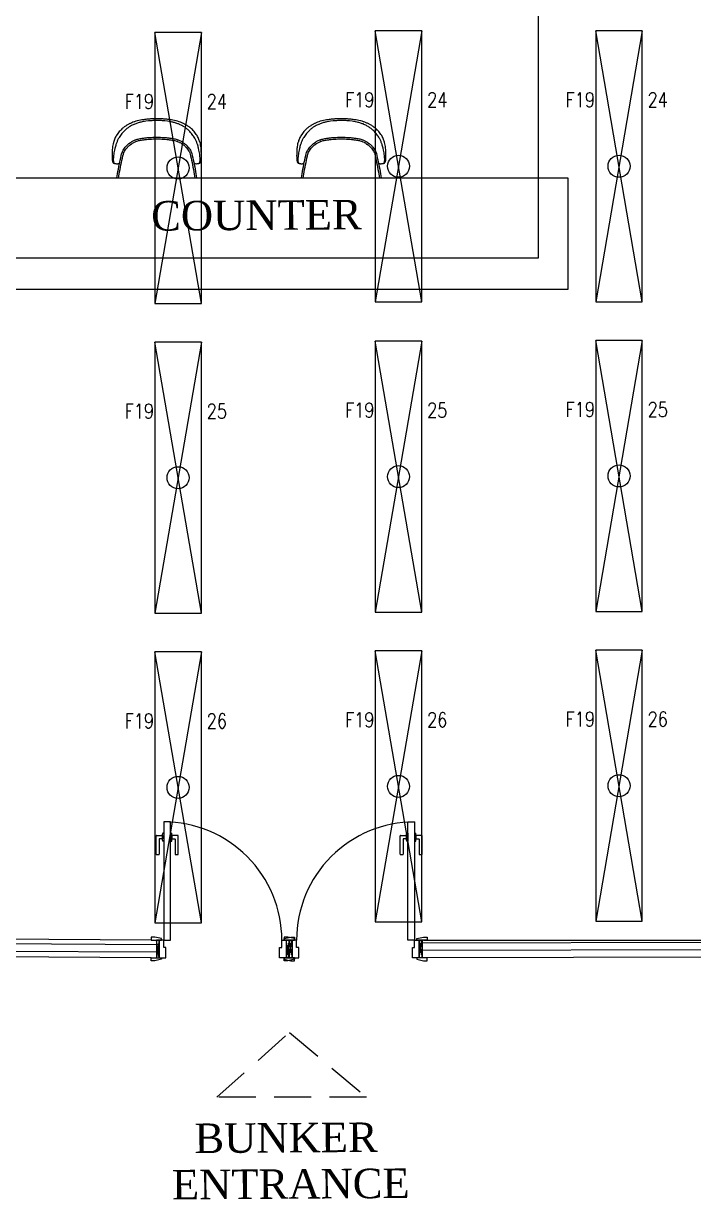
# Model space of a CAD drawing. Header units: inches. Extents: x 102655 to 148943, y 72248 to 114419.
# Drawn here: x 111249 to 115789, y 75408 to 83369 of the extents above; entities that cross this region are included whole.
import ezdxf
from ezdxf.enums import TextEntityAlignment as Align

# ---------------------------------------------------------------- set-up
doc = ezdxf.new("R2010")
doc.units = ezdxf.units.IN
doc.linetypes.add('CENTER INDS', pattern=[13.335, 8.89, -1.11125, 2.2225, -1.11125])
doc.linetypes.add('DASH2', pattern=[0.375, 0.25, -0.125])
for name, color, linetype, lineweight in [('02-GR-BASE-PLANS$0$A-ELEV-10', 8, 'Continuous', 5), ('02-GR-BASE-PLANS$0$A-ELEV-18', 8, 'Continuous', 5), ('ceiling dim', 8, 'Continuous', 5), ('CURTAIN WALL', 8, 'Continuous', 20), ('Furnitureee', 8, 'Continuous', 5), ('S-SOLID', 8, 'Continuous', 0), ('TEXT', 8, 'Continuous', 5)]:
    doc.layers.add(name, color=color, linetype=linetype, lineweight=lineweight)
for name, color, linetype in [('E-LTG', 92, 'Continuous'), ('E-TAG', 30, 'Continuous'), ('E_TAG', 30, 'Continuous'), ('FURNITURE', 8, 'Continuous'), ('WALL-GNRL', 8, 'Continuous')]:
    doc.layers.add(name, color=color, linetype=linetype)
doc.layers.add('ELECTRICAL LIGHTING CEILING', color=6, linetype='CENTER INDS', true_color=0xff00ff)
doc.styles.add('MtXpl_Dutch801_XBd_B', font='dutcheb.ttf')
doc.styles.add('Pyzd-Romans', font='romans.shx', dxfattribs={"width": 0.8})

# ---------------------------------------------------------------- blocks, each defined once
blk = doc.blocks.new('A$C8984f8d0')
at = {"layer": 'FURNITURE', "color": 8, "ltscale": 0.5}
for p, q in [((-183.4, 241.8), (-193.6, 234.5)), ((-143.9, 261.2), (-147, 260.2)), ((-140.2, 250.5), (-143.2, 249.5)), ((-110.1, 269), (-117.8, 267.7)), ((-108.1, 257.8), (-115.8, 256.5)), ((-50.8, 275.6), (-63.5, 274.6)), ((-49.9, 264.2), (-62.6, 263.3)), ((-5.7, 277.4), (-13.5, 277.2)), ((-5.7, 266), (-13.2, 265.8)), ((2.1, 277.2), (-5.7, 277.4)), ((1.8, 265.8), (-5.7, 266)), ((51.2, 263.2), (38.4, 264.2)), ((52.1, 274.6), (39.3, 275.6)), ((104.4, 256.5), (96.7, 257.8)), ((106.4, 267.7), (98.6, 269)), ((131.8, 249.4), (128.8, 250.4)), ((135.6, 260.2), (132.5, 261.2)), ((182.1, 234.4), (171.9, 241.8)), ((-243.4, 165.6), (-246.4, 152.7)), ((-232, 163.2), (-235.1, 150.1)), ((-223.6, 203.3), (-229, 196.1)), ((-214.2, 196.5), (-219.7, 189.3)), ((-211.9, 217.5), (-213.2, 216)), ((-203, 210.1), (-204.4, 208.6)), ((-176.5, 232.6), (-186.7, 225.3)), ((175.2, 225.3), (165, 232.6)), ((192.9, 208.6), (191.6, 210.1)), ((201.7, 216), (200.4, 217.5)), ((208.2, 189.3), (202.8, 196.5)), ((217.6, 196.1), (212.2, 203.2)), ((223.6, 150.1), (220.5, 163.1)), ((234.9, 152.6), (231.9, 165.6)), ((-259.4, 93.1), (-259.7, 91.6)), ((-248, 90.9), (-248.3, 89.4)), ((236.8, 89.4), (236.5, 90.8)), ((248.2, 91.6), (247.9, 93)), ((-271.3, 28.7), (-276, 1.2)), ((-259.9, 26.8), (-264.2, 1.2)), ((252.7, 1.2), (248.4, 26.8)), ((264.5, 1.2), (259.9, 28.6))]:
    blk.add_line(p, q, dxfattribs=at)
for points in [[(-257.4, 102.7), (-258.2, 102.2, -0.05717), (-263.8, 99.3), (-264.1, 99.2, -0.049211), (-269.6, 97.7, -0.056928), (-275.3, 97.5), (-275.9, 97.5, -0.025665), (-282.7, 98.3), (-287.3, 99.1, -0.026484), (-293.9, 100.6), (-295.9, 101.2, -0.074305), (-298.2, 102.2, -0.061672), (-300.1, 103.8), (-300.4, 104.2, -0.056125), (-302.4, 106.9), (-303.2, 108.1, -0.041478), (-304.5, 111, -0.03732), (-305.4, 113.9), (-305.8, 115.9, -0.027838), (-306.9, 122.8), (-307.2, 125.5, -0.017617), (-308, 138), (-308.1, 142.1, -0.015053), (-308.2, 162.8), (-307.6, 182.7, -0.021591), (-306, 203.7), (-305.8, 205.4, -0.017082), (-303.2, 222.9, -0.02099), (-299.2, 240.1), (-298.6, 242.6, -0.017531), (-294.5, 255.5, -0.019485), (-289.5, 268.1), (-289.3, 268.6, -0.020819), (-283, 281.3, -0.021681), (-275.7, 293.4), (-274, 296, -0.021239), (-264.5, 309.1, -0.021182), (-253.9, 321.4), (-252.1, 323.2, -0.020347), (-242.2, 332.9, -0.018918), (-231.5, 341.9), (-229.1, 343.7, -0.020258), (-212.8, 355.3), (-212.5, 355.5, -0.026629), (-194.5, 365.9), (-192.4, 367, -0.018104), (-175.2, 374.9, -0.01706), (-157.5, 381.7), (-157.2, 381.8, -0.02127), (-138.3, 387.4), (-135.5, 388.1, -0.013798), (-115.8, 392.4, -0.011641), (-96, 395.7), (-87.3, 397, -0.011259), (-73.3, 398.7, -0.009062), (-59.3, 399.8), (-53.1, 400.2, -0.00592), (-43.8, 400.6), (-42.9, 400.7, -0.002696), (-35.3, 400.9, -0.00106), (-27.8, 401.1, -0.00229), (-20.2, 401.2), (-19.5, 401.3, -0.000955), (-10.5, 401.4), (-5.7, 401.4), (-1, 401.4, -0.000955), (8.1, 401.3), (8.8, 401.2, -0.00229), (16.4, 401.1, -0.00106), (23.9, 400.9, -0.002696), (31.5, 400.7), (32.4, 400.6, -0.00592), (41.6, 400.2), (47.9, 399.8, -0.009062), (61.9, 398.7, -0.011259), (75.9, 397), (84.6, 395.7, -0.011641), (104.4, 392.4, -0.013798), (124.1, 388), (126.9, 387.3, -0.02127), (145.8, 381.8), (146.1, 381.6, -0.01706), (163.8, 374.9, -0.018104), (181, 366.9), (183, 365.9, -0.026629), (201.1, 355.5), (201.4, 355.2, -0.020258), (217.7, 343.7), (220.1, 341.8, -0.018918), (230.8, 332.9, -0.020347), (240.7, 323.2), (242.5, 321.3, -0.021182), (253, 309.1, -0.021239), (262.6, 296), (264.3, 293.4, -0.021681), (271.6, 281.3, -0.020819), (277.9, 268.6), (278.1, 268.1, -0.019485), (283.1, 255.5, -0.017531), (287.1, 242.5), (287.8, 240.1, -0.02099), (291.7, 222.8, -0.017082), (294.4, 205.4), (294.6, 203.7, -0.021591), (296.1, 182.6), (296.7, 162.8, -0.015053), (296.7, 142), (296.5, 137.9, -0.017617), (295.7, 125.5), (295.4, 122.7, -0.027838), (294.4, 115.8), (293.9, 113.9, -0.03732), (293.1, 110.9, -0.041478), (291.7, 108.1), (291, 106.8, -0.056125), (288.9, 104.1), (288.6, 103.8, -0.061672), (286.7, 102.2, -0.074305), (284.5, 101.1), (282.4, 100.6, -0.026484), (275.8, 99.1), (271.2, 98.3, -0.025665), (264.4, 97.5), (263.9, 97.4, -0.056928), (258.2, 97.7, -0.049211), (252.6, 99.2), (252.3, 99.3, -0.05717), (246.7, 102.1), (246, 102.6)], [(-290.6, 99.7), (-291.5, 100.1, -0.125734), (-294.1, 102.2, -0.074788), (-297.7, 109.7), (-299.5, 116, -0.033031), (-299.9, 118.5), (-300, 119.3, -0.020943), (-300.2, 124.1), (-300.2, 124.5, -0.017411), (-299.9, 130.3), (-299.5, 136.8, -0.010408), (-297.8, 153.9, -0.008819), (-295.6, 171), (-295.5, 171.5, -0.018178), (-292.2, 189.1), (-289.3, 201.7, -0.026311), (-281.6, 228.9), (-280.4, 232.5, -0.025294), (-272.8, 251.6, -0.025173), (-263.3, 269.9), (-259.6, 276.1, -0.041164), (-241.3, 302.2), (-239.2, 304.8, -0.030187), (-221.5, 323.6), (-219.5, 325.5, -0.03074), (-204, 338.4, -0.025973), (-186.9, 349.6), (-182.1, 352.4, -0.029586), (-159.6, 363.8), (-158.7, 364.2, -0.023801), (-136.8, 372.5), (-136.5, 372.6, -0.019855), (-114.5, 378.9), (-111, 379.7, -0.014685), (-95.3, 383, -0.016079), (-79.6, 385.3), (-60.5, 387.4, -0.01262), (-46, 388.7), (-46, 388.7, -0.008801), (-31.2, 389.4, -0.00424), (-16.3, 389.7), (-6.1, 389.8, -0.002584), (-5.7, 389.8, -0.002584), (-5.4, 389.8), (4.9, 389.7, -0.00424), (19.8, 389.4, -0.008801), (34.5, 388.7), (34.5, 388.7, -0.01262), (49.1, 387.4), (68.2, 385.3, -0.016079), (83.9, 383, -0.014685), (99.6, 379.7), (103.1, 378.8, -0.019855), (125.1, 372.6), (125.4, 372.5, -0.023801), (147.2, 364.2), (148.2, 363.8, -0.029586), (170.7, 352.4), (175.5, 349.6, -0.025973), (192.6, 338.3, -0.03074), (208.1, 325.4), (210.1, 323.5, -0.030187), (227.7, 304.8), (229.9, 302.2, -0.041164), (248.2, 276.1), (251.8, 269.8, -0.025173), (261.3, 251.6, -0.025294), (268.9, 232.5), (270.2, 228.8, -0.026311), (277.9, 201.6), (280.7, 189.1, -0.018178), (284, 171.5), (284.1, 170.9, -0.008819), (286.4, 153.8, -0.010408), (288, 136.8), (288.5, 130.2, -0.017411), (288.7, 124.5), (288.7, 124.1, -0.020943), (288.5, 119.3), (288.4, 118.4, -0.033031), (288.1, 115.9), (286.2, 109.7, -0.074788), (282.7, 102.2, -0.125734), (280, 100), (279.2, 99.6)]]:
    blk.add_lwpolyline(points, format="xyb", dxfattribs=at)
for centre, radius, start, end in [((-107, 135.6), 130.8, 116.76558, 125.73685), ((-107, 136.1), 118.9, 116.75869, 125.72967), ((-103.8, 129.4), 137.8, 108.24938, 116.76558), ((-103.7, 129.6), 126.2, 108.24449, 116.7603), ((-88.3, 92.5), 177.6, 99.56568, 108.24938), ((-88.3, 92.9), 165.9, 99.56243, 108.24562), ((-31.4, -198), 473.6, 96.72934, 99.56568), ((-31.4, -197.4), 461.6, 96.72913, 99.56545), ((-20.5, -290.2), 566.4, 94.35767, 96.72934), ((-20.5, -289.7), 554.6, 94.35756, 96.72923), ((-13.4, -214.8), 491.8, 92.1857, 94.35767), ((-13.4, -214.2), 479.8, 92.18565, 94.35761), ((20.7, -1107.8), 1385.5, 91.4147, 92.1857), ((20.7, -1107.3), 1373.6, 91.41469, 92.1857), ((-32.4, -1107.3), 1373.6, 87.80294, 88.57394), ((-32.4, -1107.8), 1385.5, 87.80293, 88.57394), ((1.9, -214.2), 479.8, 85.63102, 87.80298), ((1.9, -214.8), 491.8, 85.63097, 87.80293), ((8.9, -289.7), 554.6, 83.2594, 85.63107), ((9, -290.2), 566.4, 83.25929, 85.63097), ((19.9, -197.4), 461.6, 80.42318, 83.2595), ((19.8, -198), 473.6, 80.42295, 83.25929), ((76.8, 92.9), 165.9, 71.74301, 80.4262), ((76.8, 92.5), 177.6, 71.73925, 80.42295), ((92.3, 129.6), 126.2, 63.22833, 71.74415), ((92.4, 129.3), 137.8, 63.22306, 71.73925), ((95.6, 136.1), 118.9, 54.25896, 63.22995), ((95.5, 135.6), 130.8, 54.25178, 63.22306), ((-164, 146.9), 81.6, 142.90422, 166.75658), ((-163.9, 147.1), 70, 142.85904, 166.71846), ((-46.8, 69.6), 221.6, 138.64622, 142.90422), ((-46.7, 69.8), 210, 138.64449, 142.9025), ((-111, 128.7), 134.4, 133.31984, 138.64622), ((-138.5, 157.9), 94.3, 125.73685, 133.31984), ((-110.9, 129), 122.8, 133.31707, 138.64345), ((-138.3, 158), 82.9, 125.73136, 133.31427), ((126.8, 158), 82.9, 46.67437, 54.25727), ((127, 157.9), 94.3, 46.66879, 54.25178), ((99.4, 129), 122.8, 41.34518, 46.67156), ((99.5, 128.7), 134.4, 41.34241, 46.66879), ((35.2, 69.8), 210, 37.08613, 41.34415), ((35.3, 69.6), 221.6, 37.08441, 41.34241), ((152.4, 147.1), 70, 13.27017, 37.12959), ((152.5, 146.9), 81.6, 13.23205, 37.08441), ((1888.1, -338.8), 2190.5, 168.66839, 170.34242), ((1888.4, -338.8), 2179.1, 168.66829, 170.34233), ((1533.5, -266.2), 1828.5, 166.75658, 168.66839), ((1533.7, -266.1), 1817, 166.75643, 168.66824), ((-1545.2, -265.8), 1817, 11.32039, 13.2322), ((-1545, -265.9), 1828.5, 11.32025, 13.23205), ((-1899.9, -338.4), 2179.1, 9.64631, 11.32034), ((-1899.7, -338.4), 2190.5, 9.64621, 11.32025)]:
    blk.add_arc(centre, radius, start, end, dxfattribs=at)
blk = doc.blocks.new('f')
at = {"layer": '02-GR-BASE-PLANS$0$A-ELEV-10', "color": 8, "ltscale": 0.25, "extrusion": (-9.06736e-06, 5.60493e-07, 1)}
for p, q in [((478766.9805, 1037605.2177), (478767.0005, 1037605.0977)), ((478766.9805, 1037605.0977), (478767.0005, 1037605.2177))]:
    blk.add_line(p, q, dxfattribs=at)
at = {"layer": '02-GR-BASE-PLANS$0$A-ELEV-18', "color": 8, "ltscale": 0.25, "extrusion": (-9.06736e-06, 5.60493e-07, 1)}
for p, q in [((478766.9805, 1037605.2177), (478767.0005, 1037605.2177)), ((478766.9805, 1037605.0977), (478766.9805, 1037605.2177)), ((478767.0005, 1037605.2177), (478767.0005, 1037605.0977)), ((478767.0005, 1037605.0977), (478766.9805, 1037605.0977))]:
    blk.add_line(p, q, dxfattribs=at)
at = {"layer": 'ceiling dim', "color": 8, "ltscale": 0.5}
for points in [[(478764.1442, 1037611.5052), (478767.7866, 1037611.5052), (478767.7866, 1037609.8352), (478764.1442, 1037609.8352)], [(478763.9919, 1037610.377), (478767.9882, 1037610.377), (478767.9882, 1037609.622), (478763.9919, 1037609.622)]]:
    blk.add_lwpolyline(points, close=True, dxfattribs=at)
at = {"layer": 'CURTAIN WALL', "color": 8, "linetype": 'Continuous', "lineweight": 20, "extrusion": (-9.06736e-06, 5.60493e-07, 1)}
for p, q in [((478765.297, 1037606.0177), (478765.2505, 1037606.0177)), ((478765.2505, 1037606.0177), (478765.2505, 1037605.2177)), ((478765.297, 1037605.2177), (478765.297, 1037606.0177)), ((478766.904, 1037605.2177), (478766.904, 1037606.0177)), ((478766.904, 1037606.0177), (478766.9505, 1037606.0177)), ((478766.9505, 1037606.0177), (478766.9505, 1037605.2177)), ((478765.2505, 1037605.9406), (478765.2443, 1037605.9406)), ((478765.2505, 1037605.9406), (478765.2505, 1037605.8876)), ((478765.297, 1037605.9406), (478765.297, 1037605.8876)), ((478765.297, 1037605.9406), (478765.3032, 1037605.9406)), ((478766.904, 1037605.9406), (478766.8978, 1037605.9406)), ((478766.904, 1037605.9406), (478766.904, 1037605.8876)), ((478766.9505, 1037605.9406), (478766.9505, 1037605.8876)), ((478766.9505, 1037605.9406), (478766.9567, 1037605.9406)), ((478765.1993, 1037605.7991), (478765.1993, 1037605.9236)), ((478765.2008, 1037605.9251), (478765.2416, 1037605.9251)), ((478765.2193, 1037605.9016), (478765.2193, 1037605.7991)), ((478765.2416, 1037605.9031), (478765.2208, 1037605.9031)), ((478765.2416, 1037605.8949), (478765.2416, 1037605.934)), ((478765.2416, 1037605.9251), (478765.2416, 1037605.9031)), ((478765.2505, 1037605.8876), (478765.2443, 1037605.8876)), ((478765.297, 1037605.8876), (478765.3032, 1037605.8876)), ((478765.3059, 1037605.8949), (478765.3059, 1037605.934)), ((478765.3059, 1037605.9251), (478765.3059, 1037605.9031)), ((478765.3468, 1037605.9251), (478765.3059, 1037605.9251)), ((478765.3059, 1037605.9031), (478765.3268, 1037605.9031)), ((478765.3283, 1037605.9016), (478765.3283, 1037605.7991)), ((478765.3483, 1037605.7991), (478765.3483, 1037605.9236)), ((478766.8528, 1037605.7991), (478766.8528, 1037605.9236)), ((478766.8543, 1037605.9251), (478766.8951, 1037605.9251)), ((478766.8728, 1037605.9016), (478766.8728, 1037605.7991)), ((478766.8951, 1037605.9031), (478766.8743, 1037605.9031)), ((478766.8951, 1037605.8949), (478766.8951, 1037605.934)), ((478766.8951, 1037605.9251), (478766.8951, 1037605.9031)), ((478766.904, 1037605.8876), (478766.8978, 1037605.8876)), ((478766.9505, 1037605.8876), (478766.9567, 1037605.8876)), ((478766.9594, 1037605.8949), (478766.9594, 1037605.934)), ((478766.9594, 1037605.9251), (478766.9594, 1037605.9031)), ((478767.0003, 1037605.9251), (478766.9594, 1037605.9251)), ((478766.9594, 1037605.9031), (478766.9803, 1037605.9031)), ((478766.9818, 1037605.9016), (478766.9818, 1037605.7991)), ((478767.0018, 1037605.7991), (478767.0018, 1037605.9236)), ((478765.1905, 1037605.2377), (478765.1655, 1037605.2377)), ((478765.1655, 1037605.2377), (478765.1655, 1037605.2177)), ((478765.2355, 1037605.2277), (478765.1905, 1037605.2377)), ((478765.2355, 1037605.2177), (478765.2355, 1037605.2277)), ((478766.0905, 1037605.2377), (478766.0655, 1037605.2377)), ((478766.0655, 1037605.2377), (478766.0655, 1037605.2177)), ((478766.0655, 1037605.2277), (478766.1105, 1037605.2377)), ((478766.0655, 1037605.2177), (478766.0655, 1037605.2277)), ((478766.1355, 1037605.2277), (478766.0905, 1037605.2377)), ((478766.1105, 1037605.2377), (478766.1355, 1037605.2377)), ((478766.1355, 1037605.2377), (478766.1355, 1037605.2177)), ((478766.1355, 1037605.2177), (478766.1355, 1037605.2277)), ((478766.9655, 1037605.2277), (478767.0105, 1037605.2377)), ((478766.9655, 1037605.2177), (478766.9655, 1037605.2277)), ((478767.0105, 1037605.2377), (478767.0355, 1037605.2377)), ((478767.0355, 1037605.2377), (478767.0355, 1037605.2177)), ((478765.1655, 1037605.2177), (478765.2355, 1037605.2177)), ((478765.2205, 1037605.2177), (478765.2005, 1037605.2177)), ((478765.2205, 1037605.2177), (478765.2005, 1037605.0977)), ((478765.2205, 1037605.0977), (478765.2005, 1037605.2177)), ((478765.2005, 1037605.2177), (478765.2005, 1037605.0977)), ((478765.2205, 1037605.0977), (478765.2205, 1037605.2177)), ((478765.2205, 1037605.2177), (478765.2205, 1037605.0977)), ((478765.2505, 1037605.2177), (478765.2205, 1037605.2177)), ((478765.2505, 1037605.2177), (478765.297, 1037605.2177)), ((478765.2505, 1037605.1677), (478765.2505, 1037605.2177)), ((478765.2655, 1037605.1677), (478765.2505, 1037605.1677)), ((478765.2655, 1037605.0977), (478765.2655, 1037605.1677)), ((478766.0355, 1037605.0977), (478766.0355, 1037605.1677)), ((478766.0355, 1037605.1677), (478766.0505, 1037605.1677)), ((478766.0505, 1037605.2177), (478766.0805, 1037605.2177)), ((478766.0505, 1037605.1677), (478766.0505, 1037605.2177)), ((478766.0655, 1037605.2177), (478766.1355, 1037605.2177)), ((478766.1355, 1037605.2177), (478766.0655, 1037605.2177)), ((478766.0805, 1037605.2177), (478766.0805, 1037605.0977)), ((478766.1005, 1037605.2177), (478766.0805, 1037605.2177)), ((478766.1005, 1037605.2177), (478766.0805, 1037605.0977)), ((478766.1005, 1037605.0977), (478766.0805, 1037605.2177)), ((478766.0805, 1037605.2177), (478766.0805, 1037605.0977)), ((478766.1005, 1037605.2177), (478766.1205, 1037605.2177)), ((478766.1005, 1037605.0977), (478766.1005, 1037605.2177)), ((478766.1005, 1037605.2177), (478766.1205, 1037605.0977)), ((478766.1005, 1037605.0977), (478766.1205, 1037605.2177)), ((478766.1005, 1037605.0977), (478766.1005, 1037605.2177)), ((478766.1205, 1037605.2177), (478766.1205, 1037605.0977)), ((478766.1205, 1037605.2177), (478766.1205, 1037605.0977)), ((478766.1505, 1037605.2177), (478766.1205, 1037605.2177)), ((478766.1505, 1037605.1677), (478766.1505, 1037605.2177)), ((478766.1655, 1037605.1677), (478766.1505, 1037605.1677)), ((478766.1655, 1037605.0977), (478766.1655, 1037605.1677)), ((478766.9505, 1037605.2177), (478766.904, 1037605.2177)), ((478766.9355, 1037605.0977), (478766.9355, 1037605.1677)), ((478766.9355, 1037605.1677), (478766.9505, 1037605.1677)), ((478766.9505, 1037605.2177), (478766.9805, 1037605.2177)), ((478766.9505, 1037605.1677), (478766.9505, 1037605.2177)), ((478767.0355, 1037605.2177), (478766.9655, 1037605.2177)), ((478766.9805, 1037605.2177), (478766.9805, 1037605.0977)), ((478765.1655, 1037605.0777), (478765.1655, 1037605.0977)), ((478765.1655, 1037605.0977), (478765.2355, 1037605.0977)), ((478765.1905, 1037605.0777), (478765.1655, 1037605.0777)), ((478765.2355, 1037605.0877), (478765.1905, 1037605.0777)), ((478765.2005, 1037605.0977), (478765.2205, 1037605.0977)), ((478765.2205, 1037605.0977), (478765.2655, 1037605.0977)), ((478765.2355, 1037605.0977), (478765.2355, 1037605.0877)), ((478766.0805, 1037605.0977), (478766.0355, 1037605.0977)), ((478766.0655, 1037605.0777), (478766.0655, 1037605.0977)), ((478766.0655, 1037605.0977), (478766.1355, 1037605.0977)), ((478766.0655, 1037605.0977), (478766.0655, 1037605.0877)), ((478766.1355, 1037605.0977), (478766.0655, 1037605.0977)), ((478766.0655, 1037605.0877), (478766.1105, 1037605.0777)), ((478766.0905, 1037605.0777), (478766.0655, 1037605.0777)), ((478766.0805, 1037605.0977), (478766.1005, 1037605.0977)), ((478766.1355, 1037605.0877), (478766.0905, 1037605.0777)), ((478766.1205, 1037605.0977), (478766.1005, 1037605.0977)), ((478766.1105, 1037605.0777), (478766.1355, 1037605.0777)), ((478766.1205, 1037605.0977), (478766.1655, 1037605.0977)), ((478766.1355, 1037605.0977), (478766.1355, 1037605.0877)), ((478766.1355, 1037605.0777), (478766.1355, 1037605.0977)), ((478766.9805, 1037605.0977), (478766.9355, 1037605.0977)), ((478766.9655, 1037605.0977), (478766.9655, 1037605.0877)), ((478767.0355, 1037605.0977), (478766.9655, 1037605.0977)), ((478766.9655, 1037605.0877), (478767.0105, 1037605.0777)), ((478767.0105, 1037605.0777), (478767.0355, 1037605.0777)), ((478767.0355, 1037605.0777), (478767.0355, 1037605.0977))]:
    blk.add_line(p, q, dxfattribs=at)
at = {"layer": 'CURTAIN WALL', "color": 8, "linetype": 'Continuous', "lineweight": 20, "extrusion": (2.32265e-18, -9.70452e-08, 1)}
for p, q in [((478765.1655, 1037605.2177), (478763.1267, 1037605.2286)), ((478763.1267, 1037605.1986), (478765.2205, 1037605.188)), ((478763.1269, 1037605.1486), (478765.2205, 1037605.138)), ((478770.3283, 1037605.2044), (478767.0005, 1037605.1976)), ((478770.3281, 1037605.1544), (478767.0005, 1037605.1476)), ((478767.0105, 1037605.2177), (478770.3284, 1037605.2161)), ((478765.1655, 1037605.0977), (478763.1684, 1037605.1084)), ((478777.9322, 1037605.1235), (478767.0355, 1037605.0977))]:
    blk.add_line(p, q, dxfattribs=at)
at = {"layer": 'CURTAIN WALL', "color": 8, "linetype": 'Continuous', "lineweight": 20, "extrusion": (-9.06736e-06, 5.60493e-07, 1)}
for centre, radius, start, end in [((478765.2505, 1037605.2177, -3.7596), 0.8, 359.99822, 89.99999), ((478766.9505, 1037605.2177, -3.7596), 0.8, 90.00001, 180.00178), ((478765.2674, 1037605.9303, -3.7596), 0.026, 160.50541, 171.81626), ((478765.245, 1037605.9384, -3.7596), 0.00227, 107.93834, 166.08119), ((478765.3025, 1037605.9384, -3.7596), 0.00227, 13.91878, 72.06163), ((478765.2802, 1037605.9303, -3.7596), 0.026, 8.18371, 19.49457), ((478766.9209, 1037605.9303, -3.7596), 0.026, 160.50543, 171.81629), ((478766.8985, 1037605.9384, -3.7596), 0.00227, 107.93837, 166.08122), ((478766.956, 1037605.9384, -3.7596), 0.00227, 13.91881, 72.06166), ((478766.9337, 1037605.9303, -3.7596), 0.026, 8.18374, 19.49459), ((478765.2008, 1037605.9236, -3.7596), 0.0015, 89.99998, 179.99999), ((478765.2208, 1037605.9016, -3.7596), 0.0015, 89.99999, 179.99999), ((478765.2617, 1037605.8962, -3.7596), 0.0202, 183.74197, 200.43181), ((478765.245, 1037605.8897, -3.7596), 0.00227, 193.91878, 252.06163), ((478765.3025, 1037605.8897, -3.7596), 0.00227, 287.93834, 346.08119), ((478765.2858, 1037605.8962, -3.7596), 0.0202, 339.56816, 356.25799), ((478765.3267, 1037605.9016, -3.7596), 0.0015, 359.99999, 89.99999), ((478765.3467, 1037605.9236, -3.7596), 0.0015, 359.99999, 89.99998), ((478766.8543, 1037605.9236, -3.7596), 0.0015, 90.00001, 180.00001), ((478766.8743, 1037605.9016, -3.7596), 0.0015, 90.00001, 180.00001), ((478766.9152, 1037605.8962, -3.7596), 0.0202, 183.74201, 200.43184), ((478766.8985, 1037605.8897, -3.7596), 0.00227, 193.91881, 252.06166), ((478766.956, 1037605.8897, -3.7596), 0.00227, 287.93837, 346.08122), ((478766.9393, 1037605.8962, -3.7596), 0.0202, 339.56819, 356.25803), ((478766.9802, 1037605.9016, -3.7596), 0.0015, 0.00002, 90.00002), ((478767.0002, 1037605.9236, -3.7596), 0.0015, 0.00002, 90.00001), ((478765.2007, 1037605.799, -3.7596), 0.00147, 174.26411, 263.76525), ((478765.2092, 1037605.8749, -3.7596), 0.0778, 263.63731, 276.36266), ((478765.2177, 1037605.7991, -3.7596), 0.00162, 276.23473, 359.99999), ((478765.3299, 1037605.7991, -3.7596), 0.00162, 179.99999, 263.76525), ((478765.3383, 1037605.8749, -3.7596), 0.0778, 263.63731, 276.36266), ((478765.3468, 1037605.799, -3.7596), 0.00147, 276.23472, 5.73586), ((478766.8542, 1037605.799, -3.7596), 0.00147, 174.26414, 263.76528), ((478766.8627, 1037605.8749, -3.7596), 0.0778, 263.63734, 276.36269), ((478766.8712, 1037605.7991, -3.7596), 0.00162, 276.23475, 0.00001), ((478766.9834, 1037605.7991, -3.7596), 0.00162, 180.00001, 263.76528), ((478766.9918, 1037605.8749, -3.7596), 0.0778, 263.63734, 276.36269), ((478767.0003, 1037605.799, -3.7596), 0.00147, 276.23475, 5.73589)]:
    blk.add_arc(centre, radius, start, end, dxfattribs=at)
at = {"layer": 'S-SOLID', "color": 8, "linetype": 'DASH2'}
blk.add_lwpolyline([(478766.6247, 1037604.1534), (478765.6093, 1037604.1534), (478766.1028, 1037604.5931)], close=True, dxfattribs=at)
at = {"layer": 'WALL-GNRL', "color": 8, "extrusion": (2.32265e-18, -9.70452e-08, 1)}
blk.add_line((478767.0355, 1037605.2377), (478767.0355, 1037605.2377), dxfattribs=at)
at = {"layer": 'Furnitureee', "color": 8, "ltscale": 0.5, "extrusion": (6.12135e-08, 7.53039e-08, 1), "xscale": -0.001000000000009729, "yscale": 0.001000000000009731, "zscale": 0.001000000000009728, "rotation": 0.05108451442611181}
for p in [(478765.1973, 1037610.376, 0.1074), (478766.448, 1037610.376, 0.1074)]:
    blk.add_blockref('A$C8984f8d0', p, dxfattribs=at)
at = {"layer": 'Furnitureee', "color": 8, "ltscale": 0.5, "extrusion": (-1.29485e-08, 1.08006e-07, 1), "style": 'MtXpl_Dutch801_XBd_B'}
blk.add_text('COUNTER', height=0.2, rotation=0.37271, dxfattribs=at).set_placement((478765.1658, 1037610.0203, 0.1059))
at = {"layer": 'TEXT', "color": 8, "extrusion": (8.346e-08, -2.41099e-08, 1), "style": 'MtXpl_Dutch801_XBd_B'}
for s, p in [('BUNKER', (478765.459, 1037603.7757, 0.0149)), ('ENTRANCE', (478765.3065, 1037603.4616, 0.0149))]:
    blk.add_text(s, height=0.2, rotation=0.37271, dxfattribs=at).set_placement(p)
blk = doc.blocks.new('THH')
at = {"layer": 'E-LTG', "ltscale": 0.5}
for p, q in [((477129.6, 1020633.9), (476814.2, 1018798.8)), ((477129.6, 1018798.8), (476814.2, 1020633.9))]:
    blk.add_line(p, q, dxfattribs=at)
at = {"layer": 'E-TAG', "ltscale": 0.5}
blk.add_circle((476971.9, 1019716.3), 74.6, dxfattribs=at)
at = {"layer": 'ELECTRICAL LIGHTING CEILING', "ltscale": 0.5}
blk.add_lwpolyline([(477129.6, 1020633.9), (476814.2, 1020633.9), (476814.2, 1018798.8), (477129.6, 1018798.8)], close=True, dxfattribs=at)
blk = doc.blocks.new('SDHD')
at = {"layer": 'E-LTG'}
blk.add_blockref('THH', (-476971.9, -1019716.3), dxfattribs=at)
at = {"layer": 'E_TAG', "style": 'Pyzd-Romans', "width": 0.8, "flags": 1}
for tag, p in [('BPANEL', (262.5, 1125)), ('SWITCH', (-262.5, 900)), ('LOADVA', (262.5, 900)), ('BTYPE', (-262.5, 675)), ('PANEL', (262.5, 675)), ('HEIGHT', (-262.5, -675)), ('DSCR', (-262.5, -900)), ('ROOM', (262.5, -900))]:
    blk.add_attdef(tag, text='', height=100, dxfattribs=at).set_placement(p, align=Align.MIDDLE_CENTER)
at = {"layer": 'E_TAG', "style": 'Pyzd-Romans', "width": 0.8}
for tag, p in [('TYPE', (-262.5, 450)), ('NO.', (262.5, 450)), ('W.P', (-262.5, -450)), ('A,B,C', (262.5, -450)), ('CBT', (262.5, -675))]:
    blk.add_attdef(tag, text='', height=100, dxfattribs=at).set_placement(p, align=Align.MIDDLE_CENTER)

msp = doc.modelspace()

# ---------------------------------------------------------------- block references
at = {"layer": 'ceiling dim', "xscale": 1000, "yscale": 1000, "zscale": 1000}
msp.add_blockref('f', (-478653051.58299, -1037528053.90511), dxfattribs=at)
at = {"layer": 'E-LTG'}
for p, values in [((112296.24224, 82391.14318), {'TYPE': 'F19', 'NO.': '24'}), ((113789.52097, 82402.86307), {'TYPE': 'F19', 'NO.': '24'}), ((115283.83654, 82402.86306), {'TYPE': 'F19', 'NO.': '24'}), ((112296.24225, 80294.22438), {'TYPE': 'F19', 'NO.': '25'}), ((113789.52096, 80301.39777), {'TYPE': 'F19', 'NO.': '25'}), ((115283.83654, 80305.94424), {'TYPE': 'F19', 'NO.': '25'}), ((112296.24225, 78197.30556), {'TYPE': 'F19', 'NO.': '26'}), ((113789.52096, 78204.47898), {'TYPE': 'F19', 'NO.': '26'}), ((115283.83655, 78209.02547), {'TYPE': 'F19', 'NO.': '26'})]:
    msp.add_blockref('SDHD', p, dxfattribs=at).add_auto_attribs(values)

doc.saveas('drawing.dxf')
